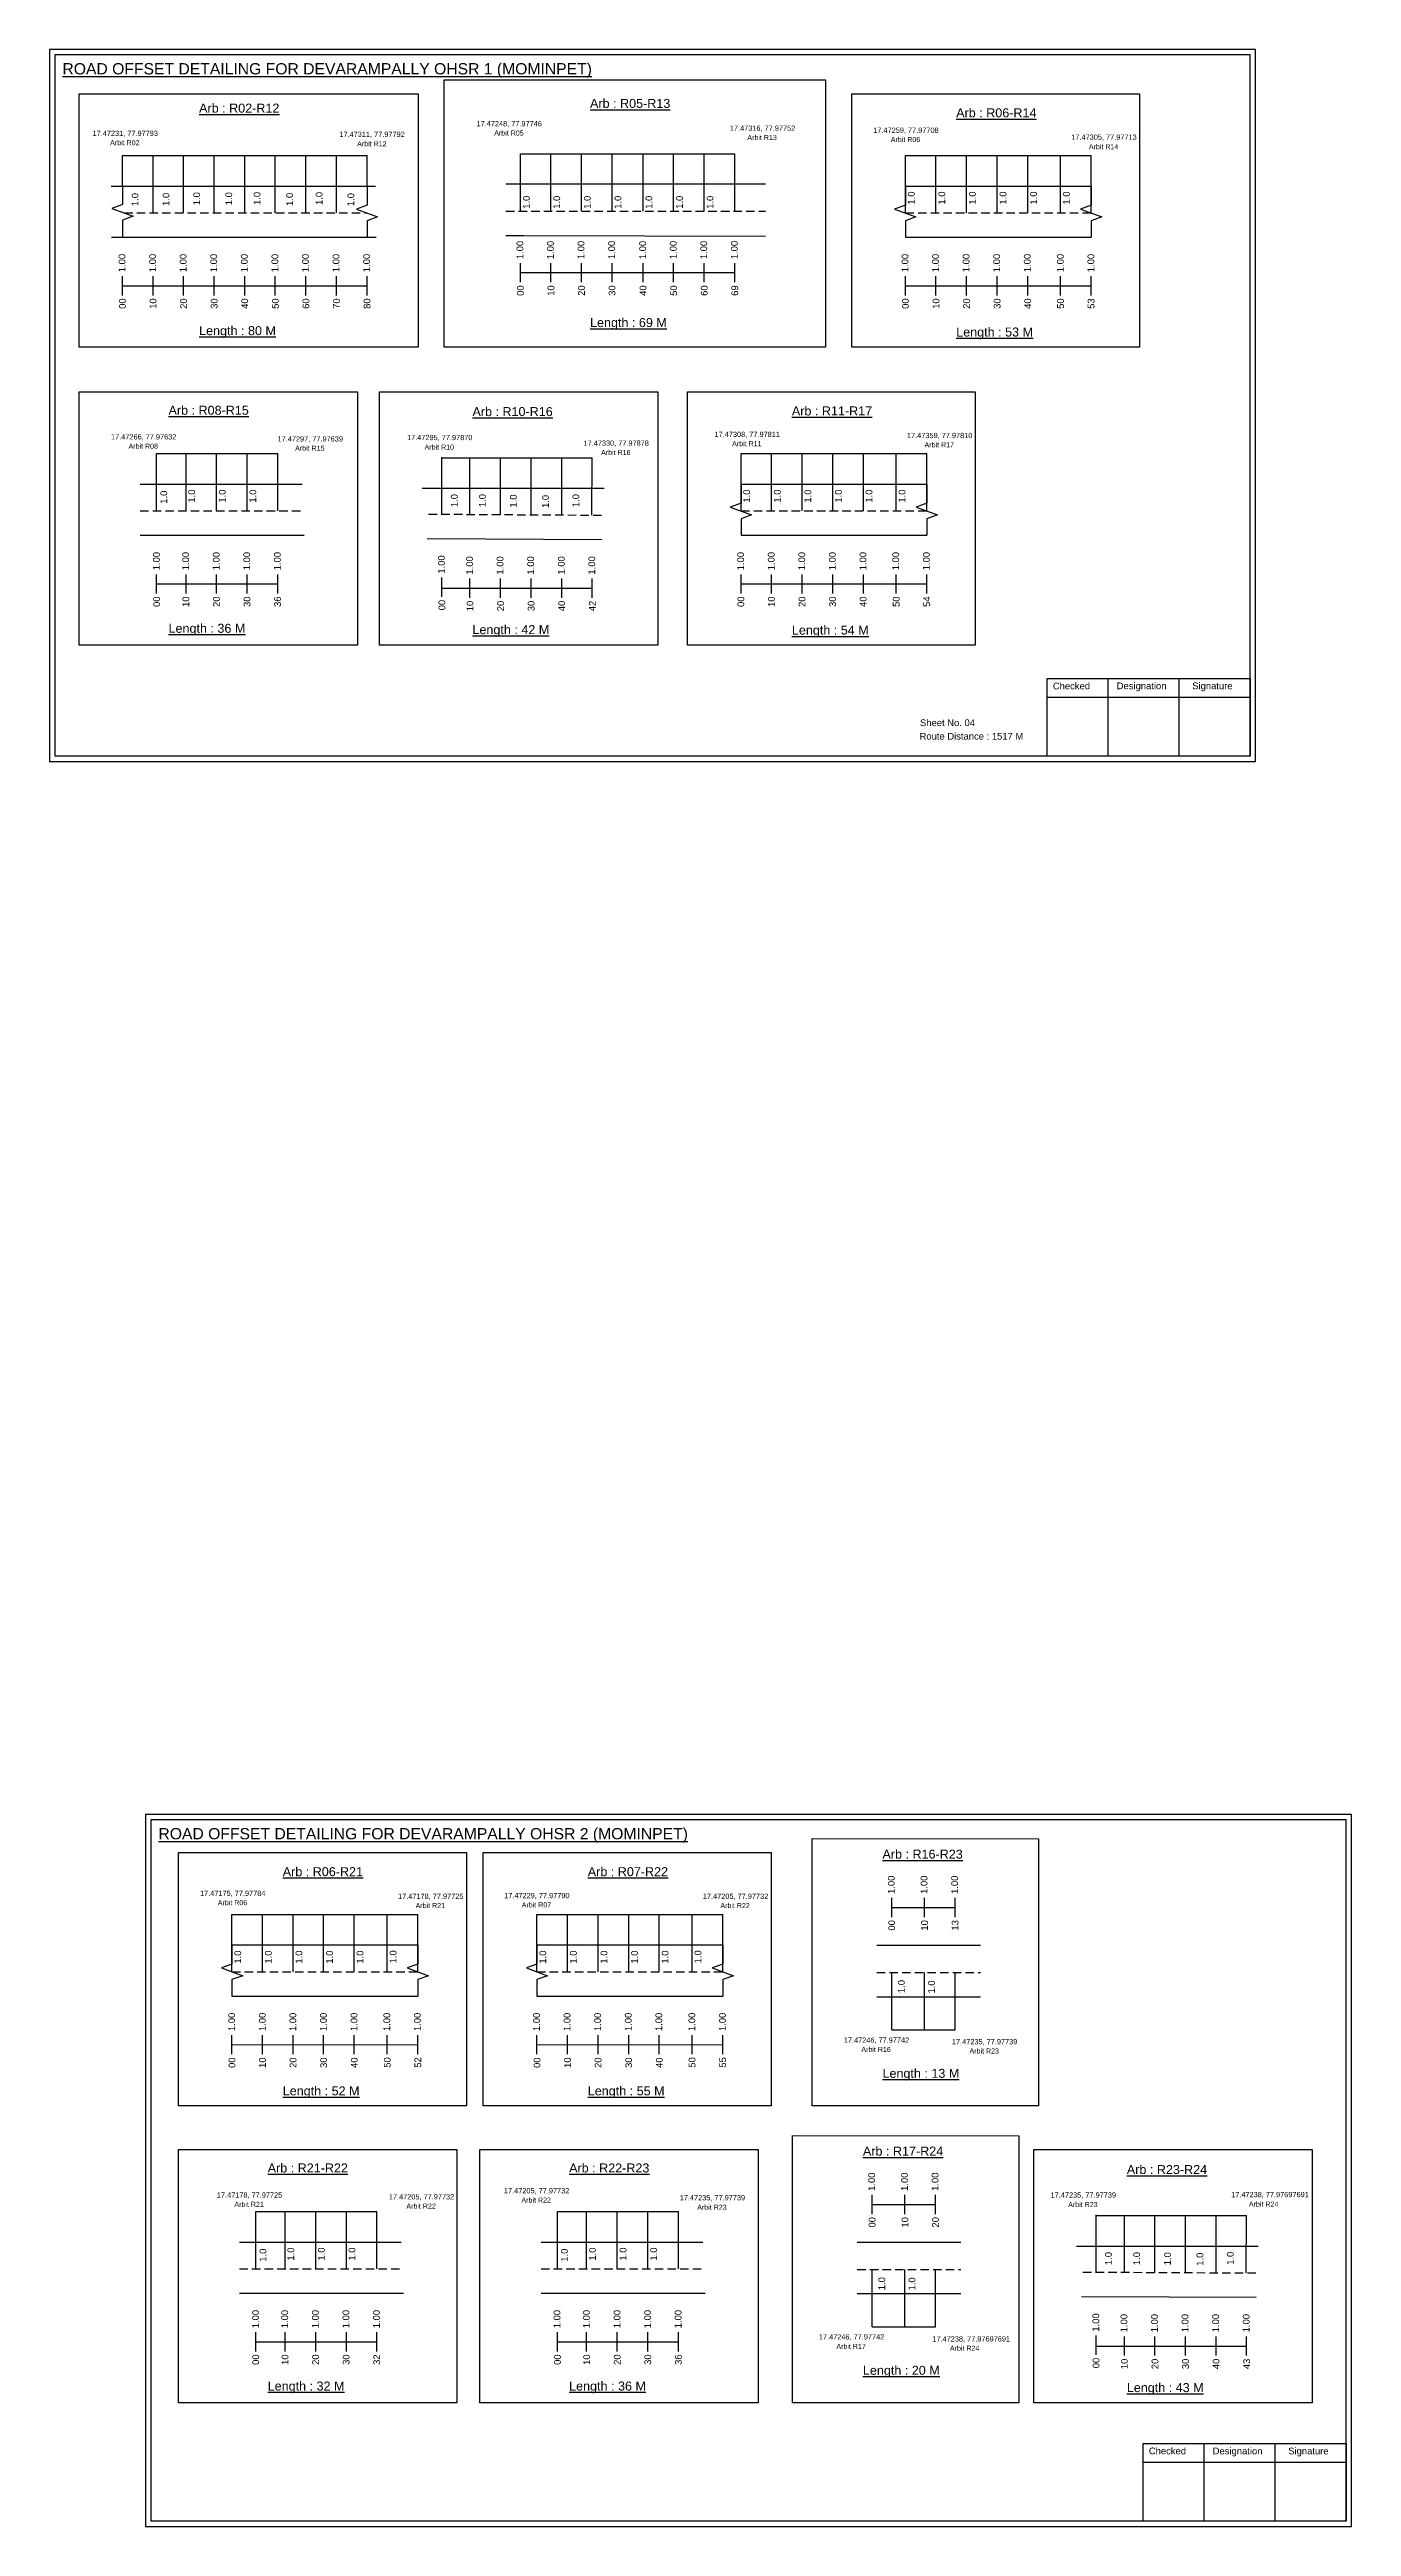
# Model space of a CAD drawing. Header units: inches. Extents: x -117 to 51867, y -12715 to 3423.
# Drawn here: x 16542 to 17121, y -3161 to -2059 of the extents above; entities that cross this region are included whole.
import ezdxf

# ---------------------------------------------------------------- set-up
doc = ezdxf.new("R2010")
doc.units = ezdxf.units.IN
doc.header["$MEASUREMENT"] = 0
doc.linetypes.add('DASHED2', pattern=[0.375, 0.25, -0.125])
doc.layers.add('PDF_Geometry', color=7, linetype='Continuous')
doc.layers.add('PDF_Text', color=5, linetype='Continuous')
doc.styles.add('PDF Arial', font='arial.ttf')
doc.styles.get("Standard").update_dxf_attribs({"font": 'arial.ttf'})

msp = doc.modelspace()

# ---------------------------------------------------------------- linework, layer by layer
at = {"color": 5}
for p, q in [((16574.5, -2106.6), (16683.3, -2106.6)), ((16751.5, -2105.8), (16846.9, -2105.8)), ((16922.8, -2106.6), (17005.4, -2106.6)), ((16589.7, -2239.2), (16643.6, -2239.2)), ((16716.6, -2241.1), (16783.5, -2241.1)), ((16849.7, -2239.2), (16932.3, -2239.2)), ((16623.2, -2889), (16705.9, -2889)), ((16758.9, -2889), (16841.6, -2889)), ((16916.7, -2940.3), (16944.9, -2940.3)), ((16633.8, -3021.1), (16687.7, -3021.1)), ((16768, -3021.1), (16821.8, -3021.1)), ((17007.7, -3023), (17074.6, -3023)), ((16908, -3072.5), (16936.2, -3072.5))]:
    msp.add_line(p, q, dxfattribs=at)
for p, q in [((16574.5, -2120.2), (16574.5, -2106.6)), ((16588.1, -2132.1), (16588.1, -2106.6)), ((16601.7, -2132.1), (16601.7, -2106.6)), ((16615.3, -2132.1), (16615.3, -2106.6)), ((16628.9, -2132.1), (16628.9, -2106.6)), ((16642.5, -2132.1), (16642.5, -2106.6)), ((16656.1, -2132.1), (16656.1, -2106.6)), ((16669.7, -2132.1), (16669.7, -2106.6)), ((16683.3, -2120.2), (16683.3, -2106.6)), ((16751.5, -2131.3), (16751.5, -2105.8)), ((16765.1, -2131.3), (16765.1, -2105.8)), ((16778.7, -2131.3), (16778.7, -2105.8)), ((16792.3, -2131.3), (16792.3, -2105.8)), ((16806.1, -2131.3), (16806.1, -2105.8)), ((16819.7, -2131.3), (16819.7, -2105.8)), ((16833.3, -2131.3), (16833.3, -2105.8)), ((16846.9, -2131.3), (16846.9, -2105.8)), ((16922.8, -2132.1), (16922.8, -2106.6)), ((16936.4, -2132.1), (16936.4, -2106.6)), ((16950, -2132.1), (16950, -2106.6)), ((16963.6, -2132.1), (16963.6, -2106.6)), ((16977.2, -2132.1), (16977.2, -2106.6)), ((16991.8, -2132.1), (16991.8, -2106.6)), ((17005.4, -2132.1), (17005.4, -2106.6)), ((16569.5, -2120.2), (16687.1, -2120.2)), ((16860.5, -2119.4), (16745.1, -2119.4)), ((16922.8, -2120.2), (17005.4, -2120.2)), ((16569.6, -2142.9), (16687.4, -2142.9)), ((16745.1, -2142.1), (16753.1, -2142.1)), ((16753.1, -2142.1), (16860.5, -2142.4)), ((16922.8, -2142.9), (17005.4, -2142.9)), ((16589.7, -2264.7), (16589.7, -2239.2)), ((16602.8, -2264.7), (16602.8, -2239.2)), ((16616.4, -2264.7), (16616.4, -2239.2)), ((16630, -2264.7), (16630, -2239.2)), ((16643.6, -2264.7), (16643.6, -2239.2)), ((16716.6, -2266.3), (16716.6, -2240.8)), ((16729.1, -2266.3), (16729.1, -2241.1)), ((16742.7, -2266.4), (16742.7, -2241.1)), ((16756.3, -2266.3), (16756.3, -2241.1)), ((16769.9, -2266.6), (16769.9, -2241.1)), ((16783.3, -2266.6), (16783.5, -2241.1)), ((16849.7, -2264.7), (16849.7, -2239.2)), ((16863.3, -2264.7), (16863.3, -2239.2)), ((16876.9, -2264.7), (16876.9, -2239.2)), ((16890.5, -2264.7), (16890.5, -2239.2)), ((16904.1, -2264.7), (16904.1, -2239.2)), ((16918.7, -2264.7), (16918.7, -2239.2)), ((16932.3, -2264.7), (16932.3, -2239.2)), ((16582.4, -2252.8), (16654.4, -2252.8)), ((16788.8, -2254.7), (16707.8, -2254.7)), ((16849.7, -2252.8), (16932.3, -2252.8)), ((16582.4, -2275.5), (16655.4, -2275.5)), ((16710, -2276.9), (16787.7, -2277.4)), ((16849.7, -2275.5), (16932.3, -2275.5)), ((16623.2, -2914.5), (16623.2, -2889)), ((16636.8, -2914.5), (16636.8, -2889)), ((16650.4, -2914.5), (16650.4, -2889)), ((16664, -2914.5), (16664, -2889)), ((16677.6, -2914.5), (16677.6, -2889)), ((16692.3, -2914.5), (16692.3, -2889)), ((16705.9, -2914.5), (16705.9, -2889)), ((16758.9, -2914.5), (16758.9, -2889)), ((16772.5, -2914.5), (16772.5, -2889)), ((16786.1, -2914.5), (16786.1, -2889)), ((16799.7, -2914.5), (16799.7, -2889)), ((16813.3, -2914.5), (16813.3, -2889)), ((16828, -2914.5), (16828, -2889)), ((16841.6, -2914.5), (16841.6, -2889)), ((16623.2, -2902.6), (16705.9, -2902.6)), ((16758.9, -2902.6), (16841.6, -2902.6)), ((16956.2, -2902.9), (16910.1, -2902.9)), ((16916.7, -2940.3), (16916.7, -2914.8)), ((16931.3, -2940.3), (16931.3, -2914.8)), ((16944.9, -2940.3), (16944.9, -2914.8)), ((16623.2, -2925.3), (16705.9, -2925.3)), ((16758.9, -2925.3), (16841.6, -2925.3)), ((16910.1, -2925.6), (16942.2, -2925.6)), ((16942.2, -2925.6), (16956.2, -2925.6)), ((16633.8, -3046.7), (16633.8, -3021.1)), ((16646.9, -3046.7), (16646.9, -3021.1)), ((16660.5, -3046.7), (16660.5, -3021.1)), ((16674.1, -3046.7), (16674.1, -3021.1)), ((16687.7, -3046.7), (16687.7, -3021.1)), ((16768, -3046.7), (16768, -3021.1)), ((16781, -3046.7), (16781, -3021.1)), ((16794.6, -3046.7), (16794.6, -3021.1)), ((16808.2, -3046.7), (16808.2, -3021.1)), ((16821.8, -3046.7), (16821.8, -3021.1)), ((17007.7, -3048.2), (17007.7, -3022.7)), ((17020.2, -3048.3), (17020.2, -3023)), ((17033.8, -3048.3), (17033.8, -3023)), ((17047.4, -3048.3), (17047.4, -3023)), ((17061, -3048.5), (17061, -3023)), ((17074.4, -3048.5), (17074.6, -3023)), ((16626.5, -3034.8), (16698.5, -3034.8)), ((16760.7, -3034.8), (16832.7, -3034.8)), ((16947.5, -3035), (16901.4, -3035)), ((17079.8, -3036.7), (16998.9, -3036.7)), ((16908, -3072.5), (16908, -3046.9)), ((16922.6, -3072.5), (16922.6, -3046.9)), ((16936.2, -3072.5), (16936.2, -3046.9)), ((16626.5, -3057.5), (16699.5, -3057.5)), ((16760.7, -3057.5), (16833.7, -3057.5)), ((16901.4, -3057.7), (16933.5, -3057.7)), ((16933.5, -3057.7), (16947.5, -3057.7)), ((17001.1, -3058.9), (17078.8, -3059.3))]:
    msp.add_line(p, q)
at = {"linetype": 'DASHED2', "ltscale": 15}
for p, q in [((16575.3, -2132.1), (16683.3, -2132.1)), ((16745.1, -2131.3), (16860.5, -2131.3)), ((16922.8, -2132.1), (17005.4, -2132.1)), ((16582.4, -2264.7), (16654.9, -2264.7)), ((16710.7, -2266.1), (16789, -2266.6)), ((16849.7, -2264.7), (16932.3, -2264.7)), ((16623.2, -2914.5), (16705.9, -2914.5)), ((16758.9, -2914.5), (16841.6, -2914.5)), ((16910.1, -2914.8), (16956.2, -2914.8)), ((16626.5, -3046.7), (16699, -3046.7)), ((16760.7, -3046.7), (16833.2, -3046.7)), ((16901.4, -3046.9), (16947.5, -3046.9)), ((17001.8, -3048.1), (17080.1, -3048.5))]:
    msp.add_line(p, q, dxfattribs=at)
at = {"color": 217, "true_color": 0x93278f}
for p, q in [((16751.5, -2163), (16751.5, -2154.5)), ((16751.5, -2158.7), (16846.9, -2158.7)), ((16765.1, -2163), (16765.1, -2154.5)), ((16778.7, -2163), (16778.7, -2154.5)), ((16792.3, -2163), (16792.3, -2154.5)), ((16806.1, -2163), (16806.1, -2154.5)), ((16819.7, -2163), (16819.7, -2154.5)), ((16833.3, -2163), (16833.3, -2154.5)), ((16846.9, -2163), (16846.9, -2154.5)), ((16574.5, -2168.8), (16574.5, -2160.3)), ((16574.5, -2164.5), (16683.3, -2164.5)), ((16588.1, -2168.8), (16588.1, -2160.3)), ((16601.7, -2168.8), (16601.7, -2160.3)), ((16615.3, -2168.8), (16615.3, -2160.3)), ((16628.9, -2168.8), (16628.9, -2160.3)), ((16642.5, -2168.8), (16642.5, -2160.3)), ((16656.1, -2168.8), (16656.1, -2160.3)), ((16669.7, -2168.8), (16669.7, -2160.3)), ((16683.3, -2168.8), (16683.3, -2160.3)), ((16922.8, -2168.8), (16922.8, -2160.3)), ((16922.8, -2164.5), (17005.4, -2164.5)), ((16936.4, -2168.8), (16936.4, -2160.3)), ((16950, -2168.8), (16950, -2160.3)), ((16963.6, -2168.8), (16963.6, -2160.3)), ((16977.2, -2168.8), (16977.2, -2160.3)), ((16991.8, -2168.8), (16991.8, -2160.2)), ((17005.4, -2168.8), (17005.4, -2160.2)), ((16589.7, -2301.4), (16589.7, -2292.9)), ((16589.7, -2297.1), (16643.6, -2297.1)), ((16602.8, -2301.4), (16602.8, -2292.9)), ((16616.4, -2301.4), (16616.4, -2292.9)), ((16630, -2301.4), (16630, -2292.9)), ((16643.6, -2301.4), (16643.6, -2292.9)), ((16716.6, -2302.9), (16716.6, -2294.3)), ((16716.6, -2299), (16783.5, -2299)), ((16729.1, -2303.3), (16729.1, -2294.7)), ((16742.7, -2303.3), (16742.7, -2294.7)), ((16756.3, -2303.3), (16756.3, -2294.7)), ((16769.9, -2303.3), (16769.9, -2294.7)), ((16783.5, -2303.3), (16783.5, -2294.7)), ((16849.7, -2301.4), (16849.7, -2292.9)), ((16849.7, -2297.1), (16932.3, -2297.1)), ((16863.3, -2301.4), (16863.3, -2292.9)), ((16876.9, -2301.4), (16876.9, -2292.9)), ((16890.5, -2301.4), (16890.5, -2292.9)), ((16904.1, -2301.4), (16904.1, -2292.9)), ((16918.7, -2301.4), (16918.7, -2292.9)), ((16932.3, -2301.4), (16932.3, -2292.9)), ((16916.7, -2890.2), (16916.7, -2881.6)), ((16916.7, -2885.9), (16944.9, -2885.9)), ((16931.3, -2890.2), (16931.3, -2881.6)), ((16944.9, -2890.2), (16944.9, -2881.6)), ((16623.2, -2951.2), (16623.2, -2942.7)), ((16623.2, -2947), (16705.9, -2946.9)), ((16636.8, -2951.2), (16636.8, -2942.7)), ((16650.4, -2951.2), (16650.4, -2942.7)), ((16664, -2951.2), (16664, -2942.7)), ((16677.6, -2951.2), (16677.6, -2942.7)), ((16692.3, -2951.2), (16692.3, -2942.7)), ((16705.9, -2951.2), (16705.9, -2942.7)), ((16758.9, -2951.2), (16758.9, -2942.7)), ((16758.9, -2947), (16841.6, -2946.9)), ((16772.5, -2951.2), (16772.5, -2942.7)), ((16786.1, -2951.2), (16786.1, -2942.7)), ((16799.7, -2951.2), (16799.7, -2942.7)), ((16813.3, -2951.2), (16813.3, -2942.7)), ((16828, -2951.2), (16828, -2942.7)), ((16841.6, -2951.2), (16841.6, -2942.7)), ((16908, -3022.3), (16908, -3013.8)), ((16908, -3018), (16936.2, -3018)), ((16922.6, -3022.3), (16922.6, -3013.8)), ((16936.2, -3022.3), (16936.2, -3013.8)), ((16633.8, -3083.4), (16633.8, -3074.8)), ((16633.8, -3079.1), (16687.7, -3079.1)), ((16646.9, -3083.4), (16646.9, -3074.8)), ((16660.5, -3083.4), (16660.5, -3074.8)), ((16674.1, -3083.4), (16674.1, -3074.8)), ((16687.7, -3083.4), (16687.7, -3074.8)), ((16768, -3083.4), (16768, -3074.8)), ((16768, -3079.1), (16821.8, -3079.1)), ((16781, -3083.4), (16781, -3074.8)), ((16794.6, -3083.4), (16794.6, -3074.8)), ((16808.2, -3083.4), (16808.2, -3074.8)), ((16821.8, -3083.4), (16821.8, -3074.8)), ((17007.7, -3084.9), (17007.7, -3076.3)), ((17007.7, -3081), (17074.6, -3081)), ((17020.2, -3085.2), (17020.2, -3076.7)), ((17033.8, -3085.2), (17033.8, -3076.7)), ((17047.4, -3085.2), (17047.4, -3076.7)), ((17061, -3085.2), (17061, -3076.7)), ((17074.6, -3085.2), (17074.6, -3076.7))]:
    msp.add_line(p, q, dxfattribs=at)
for points in [[(16555.3, -2079.1), (16706.1, -2079.1), (16706.1, -2191.8), (16555.3, -2191.8)], [(16717.6, -2072.9), (16887.2, -2072.9), (16887.2, -2191.8), (16717.6, -2191.8)], [(16898.9, -2079.1), (17027, -2079.1), (17027, -2191.8), (16898.9, -2191.8)], [(16555.3, -2211.7), (16679.1, -2211.7), (16679.1, -2324.4), (16555.3, -2324.4)], [(16688.9, -2211.7), (16812.7, -2211.7), (16812.7, -2324.4), (16688.9, -2324.4)], [(16825.8, -2211.7), (16953.9, -2211.7), (16953.9, -2324.4), (16825.8, -2324.4)], [(16599.4, -2861.5), (16727.5, -2861.5), (16727.5, -2974.2), (16599.4, -2974.2)], [(16735, -2861.5), (16863.1, -2861.5), (16863.1, -2974.2), (16735, -2974.2)], [(16881.3, -2855.3), (16982, -2855.4), (16982, -2974.2), (16881.3, -2974.1)], [(16599.4, -2993.6), (16723.2, -2993.6), (16723.2, -3106.3), (16599.4, -3106.3)], [(16733.5, -2993.6), (16857.3, -2993.6), (16857.3, -3106.3), (16733.5, -3106.3)], [(16872.5, -2987.4), (16973.3, -2987.5), (16973.3, -3106.3), (16872.5, -3106.2)], [(16980, -2993.6), (17103.8, -2993.6), (17103.8, -3106.3), (16980, -3106.3)]]:
    msp.add_lwpolyline(points, close=True)
at = {"linetype": 'Continuous'}
for points in [[(16574.5, -2119.9), (16574.5, -2128.4), (16569.7, -2130.1), (16579.2, -2133.6), (16574.5, -2135.3), (16574.5, -2142.6)], [(16683.3, -2120.2), (16683.3, -2128.7), (16678.6, -2130.4), (16688, -2133.8), (16683.3, -2135.6), (16683.3, -2142.9)], [(16922.8, -2120.2), (16922.8, -2128.7), (16918, -2130.4), (16927.5, -2133.8), (16922.8, -2135.6), (16922.8, -2142.9)], [(17005.4, -2120.2), (17005.4, -2128.7), (17000.7, -2130.4), (17010.2, -2133.8), (17005.4, -2135.6), (17005.4, -2142.9)], [(16849.7, -2252.8), (16849.7, -2261.3), (16844.9, -2263), (16854.4, -2266.4), (16849.7, -2268.2), (16849.7, -2275.5)], [(16932.3, -2252.8), (16932.3, -2261.3), (16927.6, -2263), (16937.1, -2266.4), (16932.3, -2268.2), (16932.3, -2275.5)], [(16623.2, -2902.6), (16623.2, -2911.1), (16618.5, -2912.8), (16628, -2916.3), (16623.2, -2918), (16623.2, -2925.3)], [(16705.9, -2902.6), (16705.9, -2911.1), (16701.1, -2912.8), (16710.6, -2916.3), (16705.9, -2918), (16705.9, -2925.3)], [(16758.9, -2902.6), (16758.9, -2911.1), (16754.2, -2912.8), (16763.6, -2916.3), (16758.9, -2918), (16758.9, -2925.3)], [(16841.6, -2902.6), (16841.6, -2911.1), (16836.8, -2912.8), (16846.3, -2916.3), (16841.6, -2918), (16841.6, -2925.3)]]:
    msp.add_lwpolyline(points, dxfattribs=at)
at = {"layer": 'PDF_Geometry'}
for points in [[(16542.1, -2059.4), (16542.1, -2376.2), (17078.5, -2376.2), (17078.5, -2059.4)], [(16544.4, -2061.8), (16544.4, -2373.7), (17076.1, -2373.7), (17076.1, -2061.8)], [(16584.8, -2844.6), (16584.8, -3161.3), (17121.2, -3161.3), (17121.2, -2844.6)], [(16587.1, -2846.9), (16587.1, -3158.8), (17118.8, -3158.8), (17118.8, -2846.9)]]:
    msp.add_lwpolyline(points, close=True, dxfattribs=at)
at = {"layer": 'PDF_Geometry', "color": 242, "true_color": 0xcc1f26}
for points in [[(17076.1, -2373.8), (16985.8, -2373.8), (16985.8, -2339.2), (17076.1, -2339.2)], [(17118.8, -3158.9), (17028.5, -3158.9), (17028.5, -3124.3), (17118.8, -3124.3)]]:
    msp.add_lwpolyline(points, close=True, dxfattribs=at)
for points in [[(17012.8, -2339.2), (17012.8, -2373.8)], [(17044.5, -2339.2), (17044.5, -2373.8)], [(16985.8, -2347.6), (17076.1, -2347.6)], [(17055.5, -3124.3), (17055.5, -3158.9)], [(17087.2, -3124.3), (17087.2, -3158.9)], [(17028.5, -3132.7), (17118.8, -3132.7)]]:
    msp.add_lwpolyline(points, dxfattribs=at)

# ---------------------------------------------------------------- texts
at = {"color": 242, "true_color": 0xcd2027}
for s, height, p in [('%%UROAD OFFSET DETAILING FOR DEVARAMPALLY OHSR 1 (MOMINPET)', 5, (16547.8, -2070.5)), ('%%UArb : R05-R13', 4, (16782.5, -2085.4)), ('%%UArb : R02-R12', 4, (16608.6, -2087.5)), ('%%UArb : R06-R14', 4, (16945.4, -2089.6)), ('%%ULength : 69 M', 4, (16782.5, -2182.9)), ('%%ULength : 80 M', 4, (16608.6, -2186.5)), ('%%ULength : 53 M', 4, (16945.4, -2187.1)), ('%%UArb : R08-R15', 4, (16595, -2221.9)), ('%%UArb : R10-R16', 4, (16730.2, -2222.5)), ('%%UArb : R11-R17', 4, (16872.3, -2222.2)), ('%%ULength : 36 M', 4, (16595, -2318.9)), ('%%ULength : 42 M', 4, (16730.2, -2319.5)), ('%%ULength : 54 M', 4, (16872.3, -2319.7)), ('%%UROAD OFFSET DETAILING FOR DEVARAMPALLY OHSR 2 (MOMINPET)', 5, (16590.5, -2855.6)), ('%%UArb : R16-R23', 4, (16912.6, -2864.2)), ('%%UArb : R06-R21', 4, (16645.8, -2872)), ('%%UArb : R07-R22', 4, (16781.5, -2872)), ('%%ULength : 13 M', 4, (16912.6, -2961.7)), ('%%ULength : 52 M', 4, (16645.8, -2969.5)), ('%%ULength : 55 M', 4, (16781.5, -2969.5)), ('%%UArb : R17-R24', 4, (16903.9, -2996.3)), ('%%UArb : R21-R22', 4, (16639.1, -3003.8)), ('%%UArb : R22-R23', 4, (16773.2, -3003.8)), ('%%UArb : R23-R24', 4, (17021.3, -3004.5)), ('%%ULength : 20 M', 4, (16903.9, -3093.8)), ('%%ULength : 32 M', 4, (16639.1, -3100.8)), ('%%ULength : 36 M', 4, (16773.2, -3100.8)), ('%%ULength : 43 M', 4, (17021.3, -3101.5))]:
    msp.add_text(s, height=height, dxfattribs=at).set_placement(p)
at = {"color": 5}
for s, height, p in [('17.47248, 77.97746', 2.34, (16732, -2093.6)), ('17.47316, 77.97752', 2.34, (16844.7, -2095.6)), ('17.47231, 77.97793', 2.34, (16561.2, -2097.9)), ('Arbit R02', 2.25, (16569, -2102)), ('17.47311, 77.97792', 2.34, (16671, -2098.3)), ('Arbit R12', 2.25, (16678.9, -2102.5)), ('Arbit R05', 2.25, (16739.9, -2097.7)), ('Arbit R13', 2.25, (16852.5, -2099.7)), ('17.47259, 77.97708', 2.34, (16908.5, -2096.5)), ('Arbit R06', 2.25, (16916.3, -2100.6)), ('17.47305, 77.97713', 2.34, (16996.6, -2099.6)), ('Arbit R14', 2.25, (17004.4, -2103.8)), ('17.47266, 77.97632', 2.34, (16569.4, -2232.9)), ('Arbit R08', 2.25, (16577.2, -2237)), ('17.47297, 77.97639', 2.34, (16643.5, -2233.8)), ('Arbit R15', 2.25, (16651.3, -2237.9)), ('17.47295, 77.97870', 2.34, (16701.1, -2233.2)), ('Arbit R10', 2.25, (16708.9, -2237.4)), ('17.47330, 77.97878', 2.34, (16779.6, -2235.7)), ('17.47308, 77.97811', 2.34, (16837.9, -2231.8)), ('Arbit R11', 2.25, (16845.7, -2235.9)), ('17.47359, 77.97810', 2.34, (16923.5, -2232.3)), ('Arbit R17', 2.25, (16931.3, -2236.4)), ('Arbit R16', 2.25, (16787.4, -2239.8)), ('17.47175, 77.97784', 2.34, (16609, -2880.8)), ('Arbit R06', 2.25, (16616.9, -2884.9)), ('17.47178, 77.97725', 2.34, (16697.1, -2882.1)), ('Arbit R21', 2.25, (16704.9, -2886.2)), ('17.47229, 77.97790', 2.34, (16744.3, -2881.8)), ('Arbit R07', 2.25, (16752.1, -2885.9)), ('17.47205, 77.97732', 2.34, (16832.7, -2882.1)), ('Arbit R22', 2.25, (16840.5, -2886.2)), ('17.47246, 77.97742', 2.34, (16895.4, -2946.1)), ('Arbit R16', 2.25, (16903.2, -2950.2)), ('17.47235, 77.97739', 2.34, (16943.5, -2946.8)), ('Arbit R23', 2.25, (16951.3, -2950.9)), ('17.47178, 77.97725', 2.34, (16616.5, -3015)), ('Arbit R21', 2.25, (16624.3, -3019.1)), ('17.47205, 77.97732', 2.34, (16693, -3015.8)), ('Arbit R22', 2.25, (16700.8, -3019.9)), ('17.47205, 77.97732', 2.34, (16744.2, -3013.1)), ('Arbit R22', 2.25, (16752, -3017.2)), ('17.47235, 77.97739', 2.34, (16822.4, -3016.2)), ('Arbit R23', 2.25, (16830.2, -3020.4)), ('17.47235, 77.97739', 2.34, (16987.4, -3015)), ('Arbit R23', 2.25, (16995.2, -3019.2)), ('17.47238, 77.97697691', 2.34, (17067.7, -3014.8)), ('Arbit R24', 2.25, (17075.6, -3019)), ('17.47246, 77.97742', 2.34, (16884.3, -3078.1)), ('Arbit R17', 2.25, (16892.1, -3082.3)), ('17.47238, 77.97697691', 2.34, (16934.8, -3079)), ('Arbit R24', 2.25, (16942.6, -3083.1))]:
    msp.add_text(s, height=height, dxfattribs=at).set_placement(p)
for p in [(16581.6, -2129.1), (16595.4, -2129), (16609, -2128.7), (16623.3, -2128.7), (16635.9, -2128.6), (16650.4, -2129), (16663.5, -2128.6), (16677.6, -2129.1), (16755.7, -2130.3), (16769.2, -2130.3), (16782.8, -2130.3), (16796.4, -2130.3), (16810.2, -2130.3), (16823.8, -2130.3), (16837.4, -2130.3), (16926.9, -2128.4), (16940.5, -2128.4), (16954.1, -2128.4), (16967.7, -2128.4), (16981.3, -2128.4), (16995.9, -2128.4), (16594.4, -2261.5), (16606.8, -2261), (16620.4, -2261), (16634, -2261), (16723.6, -2263), (16736.1, -2263), (16749.9, -2263.2), (16764.2, -2263.4), (16777.7, -2263), (16853.7, -2261), (16867.3, -2261), (16880.9, -2261), (16894.5, -2261), (16908.1, -2261), (16922.8, -2261), (16627.3, -2910.9), (16640.9, -2910.9), (16654.5, -2910.9), (16668.1, -2910.9), (16681.7, -2910.9), (16696.4, -2910.8), (16763, -2910.9), (16776.6, -2910.9), (16790.2, -2910.9), (16803.8, -2910.9), (16817.4, -2910.9), (16832, -2910.8), (16922.5, -2924), (16935.9, -2924.2), (16638.5, -3043.5), (16650.9, -3043), (16664.5, -3043), (16678.1, -3043), (16772.6, -3043.5), (16785.1, -3043), (16798.7, -3043), (16812.3, -3043), (17014.6, -3045), (17027.2, -3045), (17040.9, -3045.1), (17055.3, -3045.3), (17068.8, -3044.9), (16913.8, -3056.2), (16927.2, -3056.3)]:
    msp.add_text('1.0', height=3, rotation=90).set_placement(p)
at = {"color": 217, "true_color": 0x93278f}
for s, p in [('1.00', (16752.8, -2152.7)), ('1.00', (16766.4, -2152.7)), ('1.00', (16780, -2152.7)), ('1.00', (16793.6, -2152.7)), ('1.00', (16807.4, -2152.7)), ('1.00', (16821, -2152.7)), ('1.00', (16834.6, -2152.7)), ('1.00', (16848.2, -2152.7)), ('1.00', (16575.8, -2158.5)), ('1.00', (16589.4, -2158.5)), ('1.00', (16603, -2158.5)), ('1.00', (16616.6, -2158.5)), ('1.00', (16630.2, -2158.5)), ('1.00', (16643.8, -2158.5)), ('1.00', (16657.4, -2158.5)), ('1.00', (16671, -2158.5)), ('1.00', (16684.6, -2158.5)), ('1.00', (16924.1, -2158.5)), ('1.00', (16937.7, -2158.5)), ('1.00', (16951.3, -2158.5)), ('1.00', (16964.9, -2158.5)), ('1.00', (16978.5, -2158.5)), ('1.00', (16993.2, -2158.5)), ('1.00', (17006.8, -2158.5)), ('00', (16576, -2174.8)), ('10', (16589.6, -2174.8)), ('20', (16603.2, -2174.8)), ('30', (16616.8, -2174.8)), ('40', (16630.4, -2174.8)), ('50', (16644, -2174.8)), ('60', (16657.6, -2174.8)), ('70', (16671.2, -2174.8)), ('80', (16684.8, -2174.8)), ('00', (16753, -2169)), ('10', (16766.6, -2169)), ('20', (16780.2, -2169)), ('30', (16793.8, -2169)), ('40', (16807.6, -2169)), ('50', (16821.2, -2169)), ('60', (16834.8, -2169)), ('69', (16848.4, -2169)), ('00', (16924.3, -2174.8)), ('10', (16937.9, -2174.8)), ('20', (16951.5, -2174.8)), ('30', (16965.1, -2174.8)), ('40', (16978.7, -2174.8)), ('50', (16993.3, -2174.8)), ('53', (17006.9, -2174.8)), ('1.00', (16591.1, -2291.1)), ('1.00', (16604.1, -2291.1)), ('1.00', (16617.7, -2291.1)), ('1.00', (16631.3, -2291.1)), ('1.00', (16644.9, -2291.1)), ('1.00', (16717.9, -2292.6)), ('1.00', (16730.4, -2293)), ('1.00', (16744, -2293)), ('1.00', (16757.6, -2293)), ('1.00', (16771.2, -2293)), ('1.00', (16784.8, -2293)), ('1.00', (16851, -2291.1)), ('1.00', (16864.6, -2291.1)), ('1.00', (16878.2, -2291.1)), ('1.00', (16891.8, -2291.1)), ('1.00', (16905.4, -2291.1)), ('1.00', (16920, -2291.1)), ('1.00', (16933.6, -2291.1)), ('00', (16591.2, -2307.4)), ('10', (16604.2, -2307.4)), ('20', (16617.8, -2307.4)), ('30', (16631.4, -2307.4)), ('36', (16645, -2307.4)), ('00', (16718.1, -2308.9)), ('10', (16730.6, -2309.3)), ('20', (16744.2, -2309.3)), ('30', (16757.8, -2309.3)), ('40', (16771.4, -2309.3)), ('42', (16785, -2309.3)), ('00', (16851.1, -2307.4)), ('10', (16864.7, -2307.4)), ('20', (16878.3, -2307.4)), ('30', (16891.9, -2307.4)), ('40', (16905.5, -2307.4)), ('50', (16920.2, -2307.4)), ('54', (16933.8, -2307.4)), ('1.00', (16918, -2879.9)), ('1.00', (16932.6, -2879.9)), ('1.00', (16946.2, -2879.9)), ('00', (16918.2, -2896.2)), ('10', (16932.8, -2896.2)), ('13', (16946.4, -2896.2)), ('1.00', (16624.6, -2940.9)), ('1.00', (16638.2, -2940.9)), ('1.00', (16651.8, -2940.9)), ('1.00', (16665.4, -2940.9)), ('1.00', (16679, -2940.9)), ('1.00', (16693.6, -2940.9)), ('1.00', (16707.2, -2940.9)), ('1.00', (16760.2, -2940.9)), ('1.00', (16773.8, -2940.9)), ('1.00', (16787.4, -2940.9)), ('1.00', (16801, -2940.9)), ('1.00', (16814.6, -2940.9)), ('1.00', (16829.3, -2940.9)), ('1.00', (16842.9, -2940.9)), ('00', (16624.7, -2957.3)), ('10', (16638.3, -2957.3)), ('20', (16651.9, -2957.3)), ('30', (16665.5, -2957.3)), ('40', (16679.1, -2957.3)), ('50', (16693.8, -2957.2)), ('52', (16707.4, -2957.2)), ('00', (16760.4, -2957.3)), ('10', (16774, -2957.3)), ('20', (16787.6, -2957.3)), ('30', (16801.2, -2957.3)), ('40', (16814.8, -2957.3)), ('50', (16829.4, -2957.2)), ('55', (16843, -2957.2)), ('1.00', (16909.3, -3012)), ('1.00', (16923.9, -3012)), ('1.00', (16937.5, -3012)), ('00', (16909.5, -3028.3)), ('10', (16924.1, -3028.3)), ('20', (16937.7, -3028.3)), ('1.00', (16635.2, -3073.1)), ('1.00', (16648.2, -3073.1)), ('1.00', (16661.8, -3073.1)), ('1.00', (16675.4, -3073.1)), ('1.00', (16689, -3073.1)), ('1.00', (16769.3, -3073.1)), ('1.00', (16782.4, -3073.1)), ('1.00', (16796, -3073.1)), ('1.00', (16809.6, -3073.1)), ('1.00', (16823.2, -3073.1)), ('1.00', (17009, -3074.6)), ('1.00', (17021.5, -3074.9)), ('1.00', (17035.1, -3074.9)), ('1.00', (17048.7, -3074.9)), ('1.00', (17062.3, -3074.9)), ('1.00', (17075.9, -3074.9)), ('00', (16635.3, -3089.4)), ('10', (16648.3, -3089.4)), ('20', (16661.9, -3089.4)), ('30', (16675.5, -3089.4)), ('32', (16689.1, -3089.4)), ('00', (16769.5, -3089.4)), ('10', (16782.5, -3089.4)), ('20', (16796.1, -3089.4)), ('30', (16809.7, -3089.4)), ('36', (16823.3, -3089.4)), ('00', (17009.1, -3090.9)), ('10', (17021.7, -3091.3)), ('20', (17035.3, -3091.3)), ('30', (17048.9, -3091.3)), ('40', (17062.5, -3091.3)), ('43', (17076.1, -3091.3))]:
    msp.add_text(s, height=3, rotation=90, dxfattribs=at).set_placement(p)
for s, p in [('Sheet No. 04', (16929.3, -2360.4)), ('Route Distance : 1517 M', (16929.1, -2366.4))]:
    msp.add_text(s, height=3).set_placement(p)
at = {"layer": 'PDF_Text', "color": 7, "attachment_point": 7, "style": 'PDF Arial'}
for s, insert, char_height in [('Checked', (16988.4, -2344.1), 3), ('Designation', (17016.8, -2344.9), 3.001), ('Signature', (17050.4, -2344.9), 3), ('Checked', (17031.1, -3129.2), 3), ('Designation', (17059.5, -3130.1), 3.001), ('Signature', (17093.1, -3130.1), 3)]:
    msp.add_mtext(s, dxfattribs=dict(at, insert=insert, char_height=char_height))

doc.saveas('drawing.dxf')
